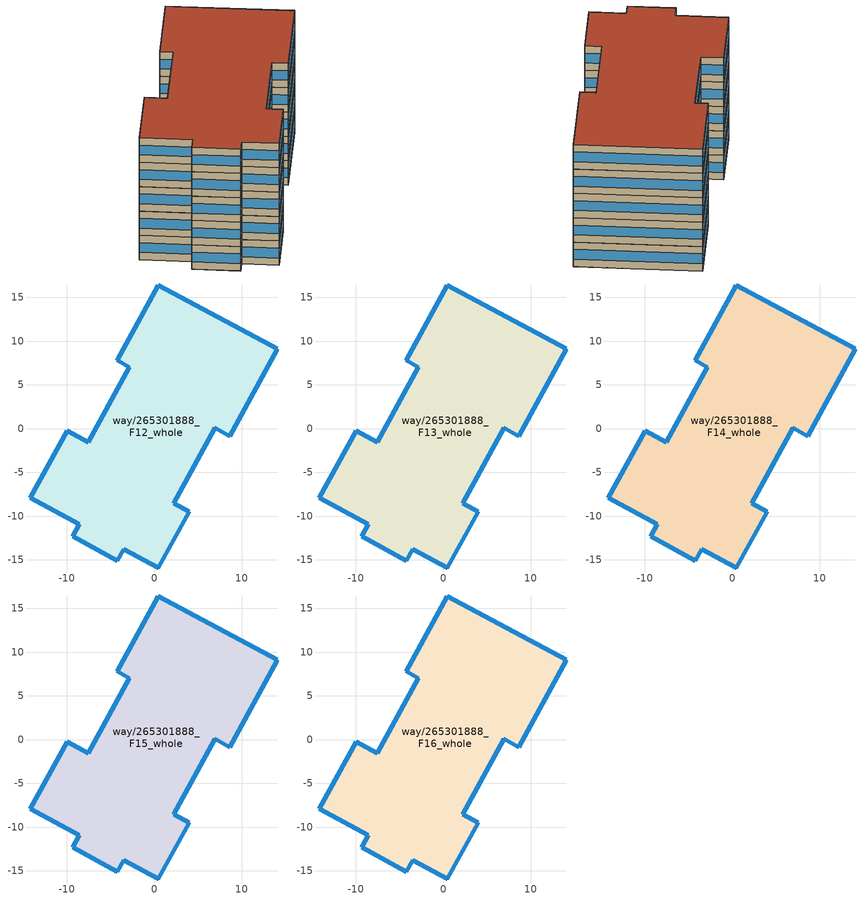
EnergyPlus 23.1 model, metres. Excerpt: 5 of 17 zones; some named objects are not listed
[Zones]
way/265301888_F12_whole
 floor to way/265301888_F11_whole (Floor_Construction): 3.96,-9.49 2.18,-8.53 6.89,0.08 8.58,-0.85 14.02,9.11 0.43,16.42 -4.27,7.81 -2.88,7.05 -7.58,-1.54 -10,-0.22 -14.19,-7.88 -8.61,-10.93 -9.36,-12.31 -4.23,-15.12 -3.49,-13.79 0.43,-15.93 z42
 wall outside (Wall_Construction): 8.58,-0.85 6.89,0.08 2.18,-8.53 3.96,-9.49 0.43,-15.93 -3.49,-13.79 -4.23,-15.12 -9.36,-12.31 -8.61,-10.93 -14.19,-7.88 -10,-0.22 -7.58,-1.54 -2.88,7.05 -4.27,7.81 0.43,16.42 14.02,9.11 8.58,-0.85 z42:45.5
 window (Window_Construction): 8.58,-0.85 6.89,0.08 / 6.88,0.07 2.18,-8.52 / 2.18,-8.53 3.96,-9.49 / 3.96,-9.5 0.44,-15.93 / 0.43,-15.93 -3.49,-13.79 / -3.49,-13.79 -4.23,-15.12 / -4.23,-15.11 -9.36,-12.31 / -9.36,-12.31 -8.61,-10.93 / -8.61,-10.92 -14.19,-7.88 / -14.19,-7.88 -10,-0.22 / -10,-0.22 -7.58,-1.54 / -7.57,-1.54 -2.88,7.04 / -2.88,7.05 -4.27,7.81 / -4.27,7.81 0.43,16.42 / 0.44,16.42 14.02,9.11 / 14.02,9.1 8.59,-0.84 z43.05:44.45
way/265301888_F13_whole
 floor to way/265301888_F12_whole (Floor_Construction): 3.96,-9.49 2.18,-8.53 6.89,0.08 8.58,-0.85 14.02,9.11 0.43,16.42 -4.27,7.81 -2.88,7.05 -7.58,-1.54 -10,-0.22 -14.19,-7.88 -8.61,-10.93 -9.36,-12.31 -4.23,-15.12 -3.49,-13.79 0.43,-15.93 z45.5
 wall outside (Wall_Construction): 8.58,-0.85 6.89,0.08 2.18,-8.53 3.96,-9.49 0.43,-15.93 -3.49,-13.79 -4.23,-15.12 -9.36,-12.31 -8.61,-10.93 -14.19,-7.88 -10,-0.22 -7.58,-1.54 -2.88,7.05 -4.27,7.81 0.43,16.42 14.02,9.11 8.58,-0.85 z45.5:49
 window (Window_Construction): 8.58,-0.85 6.89,0.08 / 6.88,0.07 2.18,-8.52 / 2.18,-8.53 3.96,-9.49 / 3.96,-9.5 0.44,-15.93 / 0.43,-15.93 -3.49,-13.79 / -3.49,-13.79 -4.23,-15.12 / -4.23,-15.11 -9.36,-12.31 / -9.36,-12.31 -8.61,-10.93 / -8.61,-10.92 -14.19,-7.88 / -14.19,-7.88 -10,-0.22 / -10,-0.22 -7.58,-1.54 / -7.57,-1.54 -2.88,7.04 / -2.88,7.05 -4.27,7.81 / -4.27,7.81 0.43,16.42 / 0.44,16.42 14.02,9.11 / 14.02,9.1 8.59,-0.84 z46.55:47.95
way/265301888_F14_whole
 floor to way/265301888_F13_whole (Floor_Construction): 3.96,-9.49 2.18,-8.53 6.89,0.08 8.58,-0.85 14.02,9.11 0.43,16.42 -4.27,7.81 -2.88,7.05 -7.58,-1.54 -10,-0.22 -14.19,-7.88 -8.61,-10.93 -9.36,-12.31 -4.23,-15.12 -3.49,-13.79 0.43,-15.93 z49
 wall outside (Wall_Construction): 8.58,-0.85 6.89,0.08 2.18,-8.53 3.96,-9.49 0.43,-15.93 -3.49,-13.79 -4.23,-15.12 -9.36,-12.31 -8.61,-10.93 -14.19,-7.88 -10,-0.22 -7.58,-1.54 -2.88,7.05 -4.27,7.81 0.43,16.42 14.02,9.11 8.58,-0.85 z49:52.5
 window (Window_Construction): 8.58,-0.85 6.89,0.08 / 6.88,0.07 2.18,-8.52 / 2.18,-8.53 3.96,-9.49 / 3.96,-9.5 0.44,-15.93 / 0.43,-15.93 -3.49,-13.79 / -3.49,-13.79 -4.23,-15.12 / -4.23,-15.11 -9.36,-12.31 / -9.36,-12.31 -8.61,-10.93 / -8.61,-10.92 -14.19,-7.88 / -14.19,-7.88 -10,-0.22 / -10,-0.22 -7.58,-1.54 / -7.57,-1.54 -2.88,7.04 / -2.88,7.05 -4.27,7.81 / -4.27,7.81 0.43,16.42 / 0.44,16.42 14.02,9.11 / 14.02,9.1 8.59,-0.84 z50.05:51.45
way/265301888_F15_whole
 floor to way/265301888_F14_whole (Floor_Construction): 3.96,-9.49 2.18,-8.53 6.89,0.08 8.58,-0.85 14.02,9.11 0.43,16.42 -4.27,7.81 -2.88,7.05 -7.58,-1.54 -10,-0.22 -14.19,-7.88 -8.61,-10.93 -9.36,-12.31 -4.23,-15.12 -3.49,-13.79 0.43,-15.93 z52.5
 wall outside (Wall_Construction): 8.58,-0.85 6.89,0.08 2.18,-8.53 3.96,-9.49 0.43,-15.93 -3.49,-13.79 -4.23,-15.12 -9.36,-12.31 -8.61,-10.93 -14.19,-7.88 -10,-0.22 -7.58,-1.54 -2.88,7.05 -4.27,7.81 0.43,16.42 14.02,9.11 8.58,-0.85 z52.5:56
 window (Window_Construction): 8.58,-0.85 6.89,0.08 / 6.88,0.07 2.18,-8.52 / 2.18,-8.53 3.96,-9.49 / 3.96,-9.5 0.44,-15.93 / 0.43,-15.93 -3.49,-13.79 / -3.49,-13.79 -4.23,-15.12 / -4.23,-15.11 -9.36,-12.31 / -9.36,-12.31 -8.61,-10.93 / -8.61,-10.92 -14.19,-7.88 / -14.19,-7.88 -10,-0.22 / -10,-0.22 -7.58,-1.54 / -7.57,-1.54 -2.88,7.04 / -2.88,7.05 -4.27,7.81 / -4.27,7.81 0.43,16.42 / 0.44,16.42 14.02,9.11 / 14.02,9.1 8.59,-0.84 z53.55:54.95
way/265301888_F16_whole
 floor to way/265301888_F15_whole (Floor_Construction): 3.96,-9.49 2.18,-8.53 6.89,0.08 8.58,-0.85 14.02,9.11 0.43,16.42 -4.27,7.81 -2.88,7.05 -7.58,-1.54 -10,-0.22 -14.19,-7.88 -8.61,-10.93 -9.36,-12.31 -4.23,-15.12 -3.49,-13.79 0.43,-15.93 z56
 wall outside (Wall_Construction): 8.58,-0.85 6.89,0.08 2.18,-8.53 3.96,-9.49 0.43,-15.93 -3.49,-13.79 -4.23,-15.12 -9.36,-12.31 -8.61,-10.93 -14.19,-7.88 -10,-0.22 -7.58,-1.54 -2.88,7.05 -4.27,7.81 0.43,16.42 14.02,9.11 8.58,-0.85 z56:59.5
 window (Window_Construction): 8.58,-0.85 6.89,0.08 / 6.88,0.07 2.18,-8.52 / 2.18,-8.53 3.96,-9.49 / 3.96,-9.5 0.44,-15.93 / 0.43,-15.93 -3.49,-13.79 / -3.49,-13.79 -4.23,-15.12 / -4.23,-15.11 -9.36,-12.31 / -9.36,-12.31 -8.61,-10.93 / -8.61,-10.92 -14.19,-7.88 / -14.19,-7.88 -10,-0.22 / -10,-0.22 -7.58,-1.54 / -7.57,-1.54 -2.88,7.04 / -2.88,7.05 -4.27,7.81 / -4.27,7.81 0.43,16.42 / 0.44,16.42 14.02,9.11 / 14.02,9.1 8.59,-0.84 z57.05:58.45
 roof outside (Roof_Construction): 14.02,9.11 8.58,-0.85 6.89,0.08 2.18,-8.53 3.96,-9.49 0.43,-15.93 -3.49,-13.79 -4.23,-15.12 -9.36,-12.31 -8.61,-10.93 -14.19,-7.88 -10,-0.22 -7.58,-1.54 -2.88,7.05 -4.27,7.81 0.43,16.42 z59.5
[Building]
OpenUBEM_Building: North Axis=0; Terrain=City; Solar Distribution=FullExterior
[Site:Location]
New.York-Central.Park.Obs-Belvedere.Castle: Latitude=40.77889; Longitude=-73.9692; Time Zone=-5; Elevation=48
[SizingPeriod:WeatherFileDays]
AnnualSizingPeriod: Begin Month=1; Begin Day of Month=1; End Month=12; End Day of Month=31; Day of Week for Start Day=Monday; Use Weather File Daylight Saving Period=No; Use Weather File Rain and Snow Indicators=No
[SITE:WATERMAINSTEMPERATURE]
Calculation Method=CorrelationFromWeatherFile
[MATERIAL:NOMASS] Roughness=MediumRough; Thermal Absorptance=0.9; Solar Absorptance=0.7; Visible Absorptance=0.7
Name | Thermal Resistance
Roof_Assembly | 3.47222
Wall_Assembly | 1.73913
Floor_Assembly | 1.94932
[WINDOWMATERIAL:SIMPLEGLAZINGSYSTEM]
Window_Material: UFactor=3.236; Solar Heat Gain Coefficient=0.36; Visible Transmittance=0.6
[CONSTRUCTION]
Roof_Construction: Roof_Assembly
Wall_Construction: Wall_Assembly
Floor_Construction: Floor_Assembly
Window_Construction: Window_Material
[ZONE] Type=1; Multiplier=1; Ceiling Height=autocalculate; Volume=autocalculate; Floor Area=autocalculate; Part of Total Floor Area=Yes
way/265301888_F12_whole; way/265301888_F13_whole; way/265301888_F14_whole; way/265301888_F15_whole; way/265301888_F16_whole
[PEOPLE] Number of People Schedule=Occupancy_Schedule_MediumOffice; Number of People Calculation Method=People/Area; People per Floor Area=0.0538213; Fraction Radiant=0.3; Sensible Heat Fraction=autocalculate; Activity Level Schedule=Activity_Level; Carbon Dioxide Generation Rate=3.82e-08; Enable ASHRAE 55 Comfort Warnings=No; Mean Radiant Temperature Calculation Type=ZoneAveraged; Clothing Insulation Calculation Method=ClothingInsulationSchedule; Cold Stress Temperature Threshold=15.56; Heat Stress Temperature Threshold=30
Name | Zone or ZoneList or Space or SpaceList
People_way/265301888_F12_whole | way/265301888_F12_whole
People_way/265301888_F13_whole | way/265301888_F13_whole
People_way/265301888_F14_whole | way/265301888_F14_whole
People_way/265301888_F15_whole | way/265301888_F15_whole
People_way/265301888_F16_whole | way/265301888_F16_whole
[LIGHTS] Schedule=Lighting_Schedule_MediumOffice; Design Level Calculation Method=Watts/Area; Watts per Zone Floor Area=10.76; Return Air Fraction=0; Fraction Radiant=0.42; Fraction Visible=0; Fraction Replaceable=1; EndUse Subcategory=General; Return Air Fraction Calculated from Plenum Temperature=No; Return Air Fraction Function of Plenum Temperature Coefficient 1=0; Return Air Fraction Function of Plenum Temperature Coefficient 2=0
Name | Zone or ZoneList or Space or SpaceList
Lights_way/265301888_F12_whole | way/265301888_F12_whole
Lights_way/265301888_F13_whole | way/265301888_F13_whole
Lights_way/265301888_F14_whole | way/265301888_F14_whole
Lights_way/265301888_F15_whole | way/265301888_F15_whole
Lights_way/265301888_F16_whole | way/265301888_F16_whole
[ELECTRICEQUIPMENT] Schedule=Equipment_Schedule_MediumOffice; Design Level Calculation Method=Watts/Area; Watts per Zone Floor Area=10.76; Fraction Latent=0; Fraction Radiant=0.5; Fraction Lost=0; EndUse Subcategory=General
Name | Zone or ZoneList or Space or SpaceList
Equipment_way/265301888_F12_whole | way/265301888_F12_whole
Equipment_way/265301888_F13_whole | way/265301888_F13_whole
Equipment_way/265301888_F14_whole | way/265301888_F14_whole
Equipment_way/265301888_F15_whole | way/265301888_F15_whole
Equipment_way/265301888_F16_whole | way/265301888_F16_whole
[ZONEINFILTRATION:DESIGNFLOWRATE] Schedule=Infiltration_Schedule_MediumOffice; Design Flow Rate Calculation Method=Flow/ExteriorWallArea; Flow Rate per Exterior Surface Area=0.000285; Constant Term Coefficient=1; Temperature Term Coefficient=0; Velocity Term Coefficient=0; Velocity Squared Term Coefficient=0
Name | Zone or ZoneList or Space or SpaceList
Infiltration_way/265301888_F12_whole | way/265301888_F12_whole
Infiltration_way/265301888_F13_whole | way/265301888_F13_whole
Infiltration_way/265301888_F14_whole | way/265301888_F14_whole
Infiltration_way/265301888_F15_whole | way/265301888_F15_whole
Infiltration_way/265301888_F16_whole | way/265301888_F16_whole
[HVACTEMPLATE:ZONE:VAV] Template VAV System=way/265301888_PVAV_Sys; Supply Air Maximum Flow Rate=autosize; Zone Minimum Air Flow Input Method=Constant; Constant Minimum Air Flow Fraction=0.3; Outdoor Air Method=Flow/Person; Outdoor Air Flow Rate per Person=0.01; Outdoor Air Flow Rate per Zone Floor Area=0; Outdoor Air Flow Rate per Zone=0; Reheat Coil Type=Electric; Damper Heating Action=Reverse; Baseboard Heating Type=None; Baseboard Heating Capacity=autosize; Zone Cooling Design Supply Air Temperature Input Method=SystemSupplyAirTemperature; Zone Cooling Design Supply Air Temperature=12.8; Zone Cooling Design Supply Air Temperature Difference=11.11; Zone Heating Design Supply Air Temperature Input Method=SupplyAirTemperature; Zone Heating Design Supply Air Temperature=50; Zone Heating Design Supply Air Temperature Difference=30
Name | Template Thermostat
way/265301888_F12_whole | way/265301888_F12_whole_Thermostat
way/265301888_F13_whole | way/265301888_F13_whole_Thermostat
way/265301888_F14_whole | way/265301888_F14_whole_Thermostat
way/265301888_F15_whole | way/265301888_F15_whole_Thermostat
way/265301888_F16_whole | way/265301888_F16_whole_Thermostat
[SCHEDULE:COMPACT]
Occupancy_Schedule_MediumOffice: Through: 12/31, For: Weekdays, Until: 06:00, 0, Until: 07:00, 0.1, Until: 08:00, 0.2, Until: 12:00, 0.95, Until: 13:00, 0.5, Until: 17:00, 0.95, Until: 18:00, 0.3, Until: 22:00, 0.1, Until: 24:00, 0.05, For: Saturday, Until: 06:00, 0, Until: 08:00, 0.1, Until: 12:00, 0.3, Until: 17:00, 0.1, Until: 19:00, 0.05, Until: 24:00, 0, For: AllOtherDays, Until: 06:00, 0, Until: 18:00, 0.05, Until: 24:00, 0
Lighting_Schedule_MediumOffice: Through: 12/31, For: Weekdays, Until: 05:00, 0.04184, Until: 07:00, 0.08368, Until: 08:00, 0.25105, Until: 17:00, 0.75314, Until: 18:00, 0.41841, Until: 20:00, 0.25105, Until: 22:00, 0.16736, Until: 23:00, 0.08368, Until: 24:00, 0.04184, For: Saturday, Until: 06:00, 0.04184, Until: 08:00, 0.08368, Until: 12:00, 0.25105, Until: 17:00, 0.12552, Until: 24:00, 0.04184, For: AllOtherDays, Until: 24:00, 0.04184
Equipment_Schedule_MediumOffice: Through: 12/31, For: Weekdays, Until: 06:00, 0.307674, Until: 08:00, 0.381235, Until: 12:00, 0.857778, Until: 13:00, 0.76247, Until: 17:00, 0.857778, Until: 18:00, 0.476543, Until: 24:00, 0.381235, For: Saturday, Until: 06:00, 0.230755, Until: 08:00, 0.381235, Until: 12:00, 0.476543, Until: 17:00, 0.33358, Until: 19:00, 0.285926, Until: 24:00, 0.230755, For: AllOtherDays, Until: 06:00, 0.230755, Until: 18:00, 0.285926, Until: 24:00, 0.230755
Infiltration_Schedule_MediumOffice: Through: 12/31, For: Weekdays, Until: 06:00, 1, Until: 07:00, 0.25, Until: 08:00, 0.25, Until: 12:00, 0.25, Until: 13:00, 0.25, Until: 17:00, 0.25, Until: 18:00, 0.25, Until: 22:00, 0.25, Until: 24:00, 0.25, For: Saturday, Until: 06:00, 1, Until: 08:00, 0.25, Until: 12:00, 0.25, Until: 17:00, 0.25, Until: 19:00, 0.25, Until: 24:00, 1, For: AllOtherDays, Until: 06:00, 1, Until: 18:00, 0.25, Until: 24:00, 1
[Schedule:Constant]
Activity_Level: Hourly Value=120
